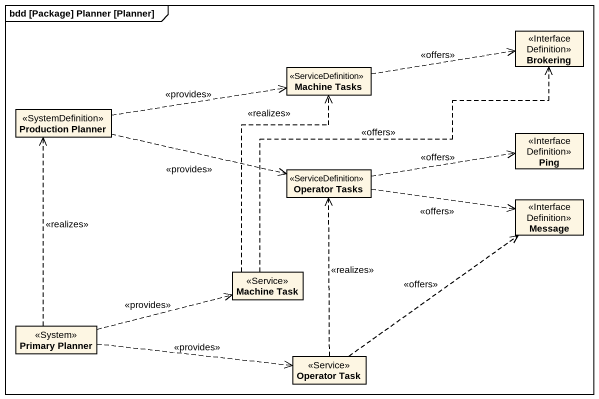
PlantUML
@startuml
mainframe bdd [Package] Planner [Planner]
hide circle
hide empty members
class Brokering <<InterfaceDefinition>>
class "Machine Tasks" as Machine_Tasks <<ServiceDefinition>>
class "Production Planner" as Production_Planner <<SystemDefinition>>
class Ping <<InterfaceDefinition>>
class "Operator Tasks" as Operator_Tasks <<ServiceDefinition>>
class Message <<InterfaceDefinition>>
class "Machine Task" as Machine_Task <<Service>>
class "Primary Planner" as Primary_Planner <<System>>
class "Operator Task" as Operator_Task <<Service>>
Machine_Tasks .right.> Brokering : <<offers>>
Production_Planner .right.> Machine_Tasks : <<provides>>
Production_Planner .right.> Operator_Tasks : <<provides>>
Operator_Tasks .right.> Ping : <<offers>>
Operator_Tasks .right.> Message : <<offers>>
Machine_Task .up.> Brokering : <<offers>>
Machine_Task .up.> Machine_Tasks : <<realizes>>
Primary_Planner .up.> Production_Planner : <<realizes>>
Primary_Planner .right.> Machine_Task : <<provides>>
Primary_Planner .right.> Operator_Task : <<provides>>
Operator_Task .up.> Operator_Tasks : <<realizes>>
Operator_Task .up.> Message : <<offers>>
@enduml
